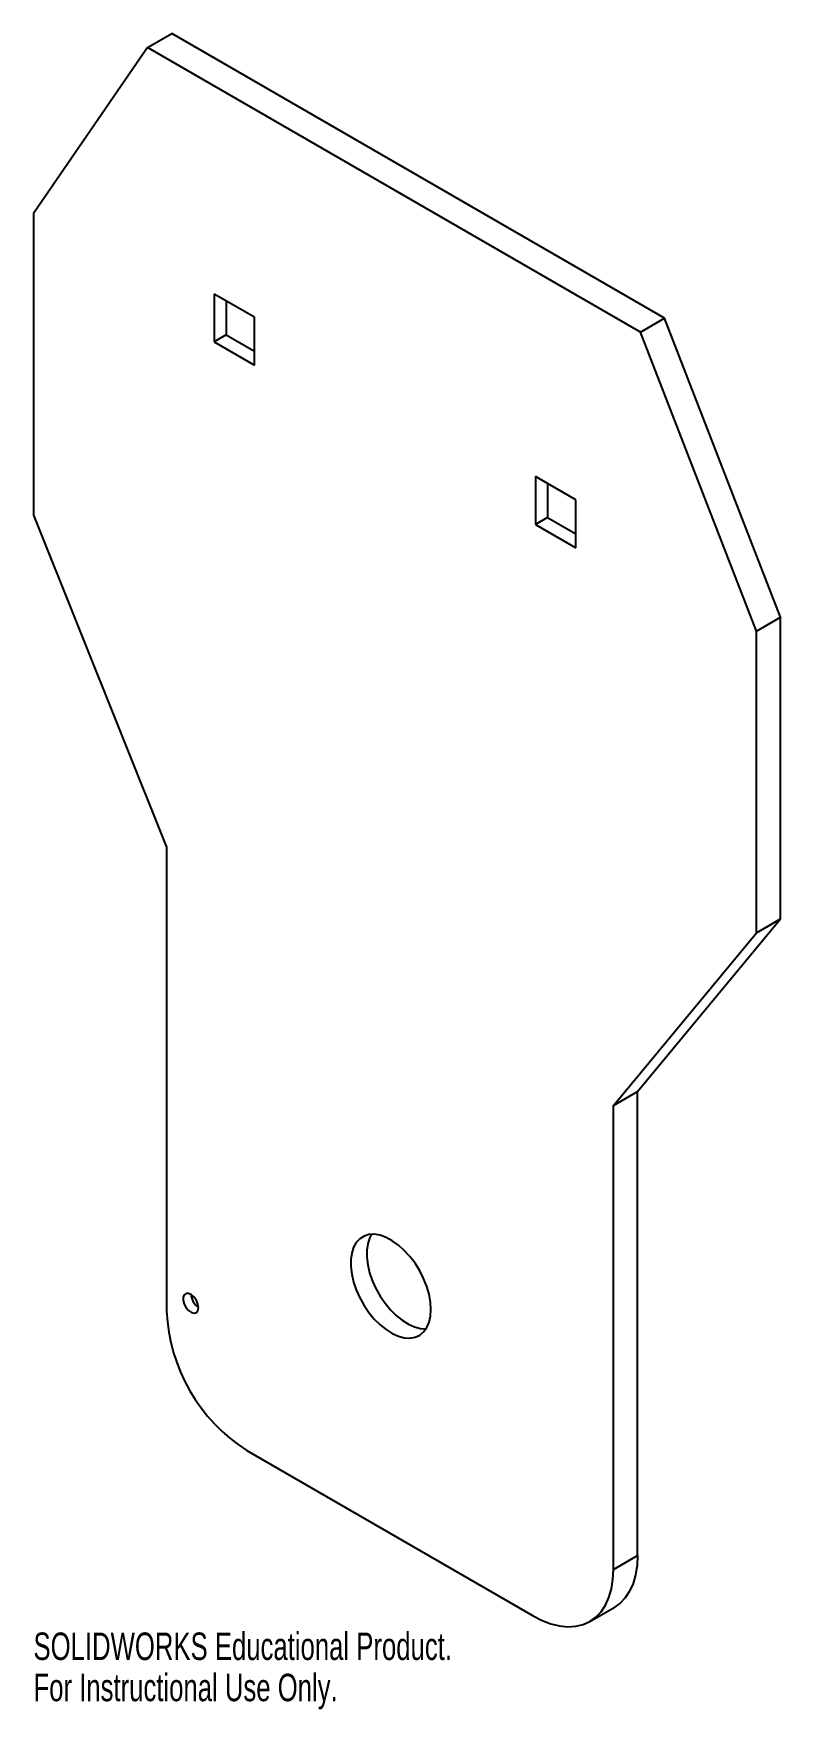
# Paper-space layout '_Isometric' of a CAD drawing. Header units: millimetres. Extents: x -68 to 64, y -183 to 112.
import ezdxf

# ---------------------------------------------------------------- set-up
doc = ezdxf.new("R2010")
doc.units = ezdxf.units.MM
doc.styles.add('SLDTEXTSTYLE0', font='TXT', dxfattribs={"width": 0.7})

psp = doc.layouts.new('_Isometric')

# ---------------------------------------------------------------- linework, layer by layer
at = {"color": 7, "linetype": 'Continuous', "lineweight": 25}
for p, q in [((-47.63, 109.74), (-43.39, 112.19)), ((43.39, 62.09), (-43.39, 112.19)), ((-47.63, 109.74), (-67.72, 80.51)), ((39.15, 59.64), (-47.63, 109.74)), ((-67.72, 80.51), (-67.72, 27.43)), ((-28.83, 62.27), (-35.9, 66.35)), ((-35.9, 66.35), (-35.9, 57.92)), ((-33.78, 65.13), (-33.78, 59.14)), ((-28.83, 53.84), (-28.83, 62.27)), ((39.15, 59.64), (43.39, 62.09)), ((63.8, 9.48), (43.39, 62.09)), ((-33.78, 59.14), (-35.9, 57.92)), ((-33.78, 59.14), (-28.83, 56.29)), ((59.56, 7.03), (39.15, 59.64)), ((-35.9, 57.92), (-28.83, 53.84)), ((27.74, 30.12), (20.67, 34.21)), ((20.67, 34.21), (20.67, 25.77)), ((22.79, 32.98), (22.79, 27)), ((27.74, 21.69), (27.74, 30.12)), ((-67.72, 27.43), (-44.28, -31.01)), ((22.79, 27), (20.67, 25.77)), ((22.79, 27), (27.74, 24.14)), ((20.67, 25.77), (27.74, 21.69)), ((59.56, 7.03), (63.8, 9.48)), ((63.8, -43.6), (63.8, 9.48)), ((59.56, -46.05), (59.56, 7.03)), ((-44.28, -31.01), (-44.28, -112.66)), ((38.63, -73.98), (63.8, -43.6)), ((59.56, -46.05), (63.8, -43.6)), ((34.39, -76.42), (59.56, -46.05)), ((34.39, -76.42), (38.63, -73.98)), ((34.39, -158.08), (34.39, -76.42)), ((38.63, -155.63), (38.63, -73.98)), ((-38.71, -111.94), (-38.68, -111.92)), ((-30.14, -137.16), (20.25, -166.25)), ((34.39, -158.08), (38.63, -155.63)), ((30.25, -167.24), (34.49, -164.79))]:
    psp.add_line(p, q, dxfattribs=at)
at = {"color": 7, "linetype": 'Continuous', "lineweight": 25, "flags": 128}
for points in [[(2.25, -112.32), (2.17, -111.03), (1.93, -109.67), (1.52, -108.28), (0.97, -106.88), (0.28, -105.52), (-0.53, -104.22), (-1.44, -103.02), (-2.43, -101.94), (-3.47, -101), (-4.55, -100.24), (-5.63, -99.66), (-6.69, -99.29), (-7.71, -99.12), (-8.66, -99.17), (-9.52, -99.43), (-10.27, -99.9), (-10.89, -100.56), (-11.37, -101.4), (-11.7, -102.41), (-11.87, -103.55), (-11.87, -104.8), (-11.7, -106.13), (-11.37, -107.51), (-10.89, -108.91), (-10.27, -110.29), (-9.52, -111.62), (-8.66, -112.88), (-7.71, -114.02), (-6.69, -115.03), (-5.63, -115.89), (-4.55, -116.56), (-3.47, -117.04), (-2.43, -117.31), (-1.44, -117.37), (-0.53, -117.21), (0.28, -116.85), (0.97, -116.28), (1.52, -115.52), (1.93, -114.6), (2.17, -113.52), (2.25, -112.32)], [(-8.2, -99.12), (-8.55, -99.77), (-8.87, -100.77), (-9.04, -101.91), (-9.04, -103.16), (-8.87, -104.5), (-8.55, -105.88), (-8.07, -107.27), (-7.44, -108.66), (-6.69, -109.99), (-5.83, -111.24), (-4.88, -112.39), (-3.86, -113.4), (-2.8, -114.25), (-1.72, -114.93), (-0.64, -115.4), (0.4, -115.67), (1.39, -115.73), (1.39, -115.73)], [(-38.67, -112.04), (-38.77, -111.42), (-39.03, -110.78), (-39.43, -110.2), (-39.91, -109.76), (-40.4, -109.53), (-40.85, -109.53), (-41.19, -109.76), (-41.37, -110.19), (-41.37, -110.77), (-41.19, -111.41), (-40.85, -112.03), (-40.4, -112.55), (-39.91, -112.89), (-39.43, -113.01), (-39.03, -112.89), (-38.77, -112.55), (-38.67, -112.04)], [(38.63, -155.63), (38.54, -157.41), (38.28, -159.06), (37.84, -160.56), (37.23, -161.91), (36.46, -163.07), (35.55, -164.03), (34.49, -164.79), (34.49, -164.79)], [(20.25, -166.25), (21.83, -167.06), (23.39, -167.65), (24.92, -168.03), (26.38, -168.17), (27.77, -168.09), (29.06, -167.77), (30.25, -167.23), (31.3, -166.48), (32.22, -165.52), (32.99, -164.36), (33.6, -163.01), (34.03, -161.51), (34.3, -159.86), (34.39, -158.08)]]:
    psp.add_lwpolyline(points, dxfattribs=at)
at = {"color": 7, "linetype": 'Continuous', "lineweight": 25}
for centre, radius, start, end in [((-36.99, -109.5), 3, 184.269, 234.7696), ((-13.73, -111.35), 30.58, 182.4534, 237.5466)]:
    psp.add_arc(centre, radius, start, end, dxfattribs=at)

# ---------------------------------------------------------------- texts
at = {"color": 7, "linetype": 'Continuous', "char_height": 4.8336, "attachment_point": 1, "style": 'SLDTEXTSTYLE0'}
for s, insert in [('SOLIDWORKS Educational Product.', (-67.72, -169.19)), ('For Instructional Use Only.', (-67.72, -176.44))]:
    psp.add_mtext(s, dxfattribs=dict(at, insert=insert))

doc.saveas('drawing.dxf')
